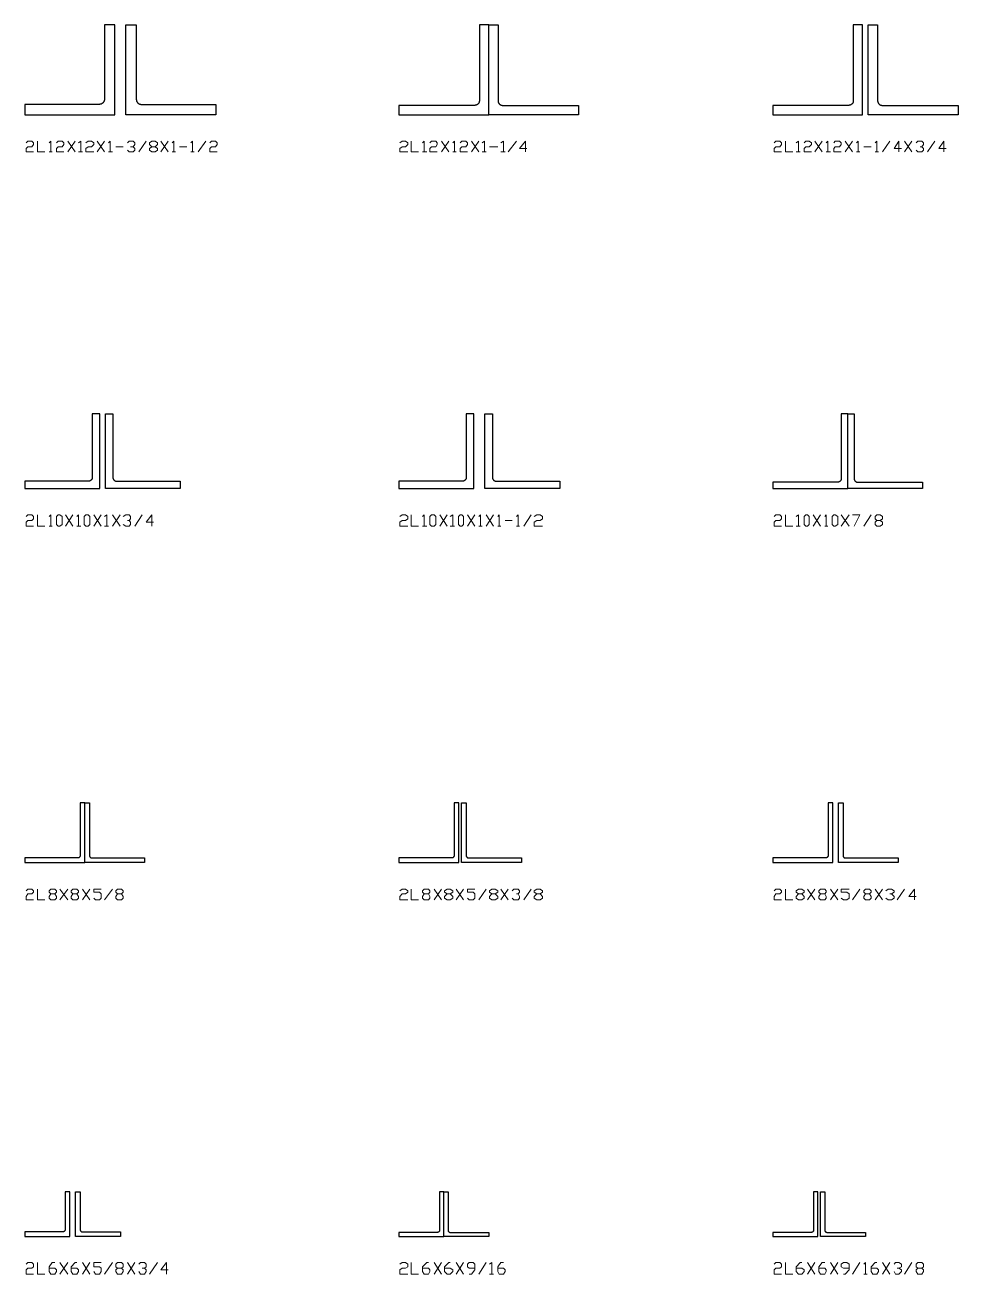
# Model space of a CAD drawing. Header units: inches. Extents: x 0 to 985, y -1555 to 12.
# Drawn here: x 100 to 224.8, y -155 to 12 of the extents above; entities that cross this region are included whole.
import ezdxf

# ---------------------------------------------------------------- set-up
doc = ezdxf.new("R2010")
doc.units = ezdxf.units.IN
doc.header["$MEASUREMENT"] = 0
doc.layers.add('AISC_STEEL', color=7, linetype='Continuous')

msp = doc.modelspace()

# ---------------------------------------------------------------- linework, layer by layer
at = {"color": 3, "lineweight": 0}
for points in [[(100.17, -3.76), (100.38, -3.54), (100.93, -3.54), (101.15, -3.76), (101.15, -3.97), (100.93, -4.3), (100.38, -4.3), (100.17, -4.52), (100.17, -4.96), (101.15, -4.96)], [(101.69, -3.54), (101.69, -4.96), (102.67, -4.96)], [(103.22, -3.76), (103.44, -3.54), (103.44, -4.96)], [(103.22, -4.96), (103.65, -4.96)], [(104.2, -3.76), (104.42, -3.54), (104.96, -3.54), (105.18, -3.76), (105.18, -3.97), (104.96, -4.3), (104.42, -4.3), (104.2, -4.52), (104.2, -4.96), (105.18, -4.96)], [(105.73, -4.96), (106.71, -3.54)], [(105.73, -3.54), (106.71, -4.96)], [(107.14, -3.76), (107.47, -3.54), (107.47, -4.96)], [(107.14, -4.96), (107.69, -4.96)], [(108.13, -3.76), (108.45, -3.54), (108.89, -3.54), (109.22, -3.76), (109.22, -3.97), (108.89, -4.3), (108.45, -4.3), (108.13, -4.52), (108.13, -4.96), (109.22, -4.96)], [(109.65, -4.96), (110.63, -3.54)], [(109.65, -3.54), (110.63, -4.96)], [(111.18, -3.76), (111.4, -3.54), (111.4, -4.96)], [(111.18, -4.96), (111.72, -4.96)], [(112.16, -4.3), (113.14, -4.3)], [(113.69, -3.76), (113.91, -3.54), (114.45, -3.54), (114.67, -3.76), (114.67, -3.97), (114.45, -4.3), (114.12, -4.3)], [(114.45, -4.3), (114.67, -4.52), (114.67, -4.74), (114.45, -4.96), (113.91, -4.96), (113.69, -4.74)], [(115.21, -4.96), (116.2, -3.54)], [(117.4, -4.3), (117.72, -4.52), (117.72, -4.74), (117.4, -4.96), (116.96, -4.96), (116.63, -4.74), (116.63, -4.52), (116.96, -4.3), (117.4, -4.3), (117.72, -3.97), (117.72, -3.76), (117.4, -3.54), (116.96, -3.54), (116.63, -3.76), (116.63, -3.97), (116.96, -4.3)], [(118.16, -4.96), (119.14, -3.54)], [(118.16, -3.54), (119.14, -4.96)], [(119.69, -3.76), (119.9, -3.54), (119.9, -4.96)], [(119.69, -4.96), (120.12, -4.96)], [(120.67, -4.3), (121.65, -4.3)], [(122.19, -3.76), (122.41, -3.54), (122.41, -4.96)], [(122.19, -4.96), (122.63, -4.96)], [(123.17, -4.96), (124.16, -3.54)], [(124.7, -3.76), (124.92, -3.54), (125.46, -3.54), (125.68, -3.76), (125.68, -3.97), (125.46, -4.3), (124.92, -4.3), (124.7, -4.52), (124.7, -4.96), (125.68, -4.96)], [(150.11, -3.76), (150.44, -3.54), (150.87, -3.54), (151.2, -3.76), (151.2, -3.97), (150.87, -4.3), (150.44, -4.3), (150.11, -4.52), (150.11, -4.96), (151.2, -4.96)], [(151.64, -3.54), (151.64, -4.96), (152.62, -4.96)], [(153.16, -3.76), (153.38, -3.54), (153.38, -4.96)], [(153.16, -4.96), (153.71, -4.96)], [(154.15, -3.76), (154.36, -3.54), (154.91, -3.54), (155.13, -3.76), (155.13, -3.97), (154.91, -4.3), (154.36, -4.3), (154.15, -4.52), (154.15, -4.96), (155.13, -4.96)], [(155.67, -4.96), (156.65, -3.54)], [(155.67, -3.54), (156.65, -4.96)], [(157.2, -3.76), (157.42, -3.54), (157.42, -4.96)], [(157.2, -4.96), (157.64, -4.96)], [(158.18, -3.76), (158.4, -3.54), (158.94, -3.54), (159.16, -3.76), (159.16, -3.97), (158.94, -4.3), (158.4, -4.3), (158.18, -4.52), (158.18, -4.96), (159.16, -4.96)], [(159.71, -4.96), (160.69, -3.54)], [(159.71, -3.54), (160.69, -4.96)], [(161.12, -3.76), (161.45, -3.54), (161.45, -4.96)], [(161.12, -4.96), (161.67, -4.96)], [(162.11, -4.3), (163.2, -4.3)], [(163.63, -3.76), (163.96, -3.54), (163.96, -4.96)], [(163.63, -4.96), (164.18, -4.96)], [(164.61, -4.96), (165.7, -3.54)], [(167.12, -4.52), (166.14, -4.52), (166.9, -3.54), (166.9, -4.96)], [(200.17, -3.76), (200.38, -3.54), (200.93, -3.54), (201.15, -3.76), (201.15, -3.97), (200.93, -4.3), (200.38, -4.3), (200.17, -4.52), (200.17, -4.96), (201.15, -4.96)], [(201.69, -3.54), (201.69, -4.96), (202.67, -4.96)], [(203.11, -3.76), (203.44, -3.54), (203.44, -4.96)], [(203.11, -4.96), (203.65, -4.96)], [(204.2, -3.76), (204.42, -3.54), (204.85, -3.54), (205.18, -3.76), (205.18, -3.97), (204.85, -4.3), (204.42, -4.3), (204.2, -4.52), (204.2, -4.96), (205.18, -4.96)], [(205.62, -4.96), (206.6, -3.54)], [(205.62, -3.54), (206.6, -4.96)], [(207.14, -3.76), (207.36, -3.54), (207.36, -4.96)], [(207.14, -4.96), (207.69, -4.96)], [(208.13, -3.76), (208.34, -3.54), (208.89, -3.54), (209.11, -3.76), (209.11, -3.97), (208.89, -4.3), (208.34, -4.3), (208.13, -4.52), (208.13, -4.96), (209.11, -4.96)], [(209.65, -4.96), (210.63, -3.54)], [(209.65, -3.54), (210.63, -4.96)], [(211.18, -3.76), (211.4, -3.54), (211.4, -4.96)], [(211.18, -4.96), (211.62, -4.96)], [(212.16, -4.3), (213.14, -4.3)], [(213.69, -3.76), (213.91, -3.54), (213.91, -4.96)], [(213.69, -4.96), (214.12, -4.96)], [(214.67, -4.96), (215.65, -3.54)], [(217.18, -4.52), (216.2, -4.52), (216.85, -3.54), (216.85, -4.96)], [(217.61, -4.96), (218.59, -3.54)], [(217.61, -3.54), (218.59, -4.96)], [(219.14, -3.76), (219.36, -3.54), (219.9, -3.54), (220.12, -3.76), (220.12, -3.97), (219.9, -4.3), (219.69, -4.3)], [(219.9, -4.3), (220.12, -4.52), (220.12, -4.74), (219.9, -4.96), (219.36, -4.96), (219.14, -4.74)], [(220.67, -4.96), (221.65, -3.54)], [(223.17, -4.52), (222.19, -4.52), (222.85, -3.54), (222.85, -4.96)], [(100.17, -53.7), (100.38, -53.48), (100.93, -53.48), (101.15, -53.7), (101.15, -54.03), (100.93, -54.25), (100.38, -54.25), (100.17, -54.47), (100.17, -55.01), (101.15, -55.01)], [(101.69, -53.48), (101.69, -55.01), (102.67, -55.01)], [(103.22, -53.7), (103.44, -53.48), (103.44, -55.01)], [(103.22, -55.01), (103.65, -55.01)], [(105.4, -55.01), (106.38, -53.48)], [(105.4, -53.48), (106.38, -55.01)], [(106.93, -53.7), (107.14, -53.48), (107.14, -55.01)], [(106.93, -55.01), (107.47, -55.01)], [(109.22, -55.01), (110.2, -53.48)], [(109.22, -53.48), (110.2, -55.01)], [(110.63, -53.7), (110.96, -53.48), (110.96, -55.01)], [(110.63, -55.01), (111.18, -55.01)], [(111.72, -55.01), (112.71, -53.48)], [(111.72, -53.48), (112.71, -55.01)], [(113.14, -53.7), (113.47, -53.48), (113.91, -53.48), (114.12, -53.7), (114.12, -54.03), (113.91, -54.25), (113.69, -54.25)], [(113.91, -54.25), (114.12, -54.47), (114.12, -54.79), (113.91, -55.01), (113.47, -55.01), (113.14, -54.79)], [(114.67, -55.01), (115.65, -53.48)], [(117.18, -54.47), (116.2, -54.47), (116.96, -53.48), (116.96, -55.01)], [(150.11, -53.7), (150.44, -53.48), (150.87, -53.48), (151.2, -53.7), (151.2, -54.03), (150.87, -54.25), (150.44, -54.25), (150.11, -54.47), (150.11, -55.01), (151.2, -55.01)], [(151.64, -53.48), (151.64, -55.01), (152.62, -55.01)], [(153.16, -53.7), (153.38, -53.48), (153.38, -55.01)], [(153.16, -55.01), (153.71, -55.01)], [(155.45, -55.01), (156.44, -53.48)], [(155.45, -53.48), (156.44, -55.01)], [(156.87, -53.7), (157.2, -53.48), (157.2, -55.01)], [(156.87, -55.01), (157.42, -55.01)], [(159.16, -55.01), (160.14, -53.48)], [(159.16, -53.48), (160.14, -55.01)], [(160.69, -53.7), (160.91, -53.48), (160.91, -55.01)], [(160.69, -55.01), (161.12, -55.01)], [(161.67, -55.01), (162.65, -53.48)], [(161.67, -53.48), (162.65, -55.01)], [(163.2, -53.7), (163.41, -53.48), (163.41, -55.01)], [(163.2, -55.01), (163.63, -55.01)], [(164.18, -54.25), (165.16, -54.25)], [(165.7, -53.7), (165.92, -53.48), (165.92, -55.01)], [(165.7, -55.01), (166.14, -55.01)], [(166.69, -55.01), (167.67, -53.48)], [(168.1, -53.7), (168.43, -53.48), (168.87, -53.48), (169.19, -53.7), (169.19, -54.03), (168.87, -54.25), (168.43, -54.25), (168.1, -54.47), (168.1, -55.01), (169.19, -55.01)], [(200.17, -53.7), (200.38, -53.48), (200.93, -53.48), (201.15, -53.7), (201.15, -54.03), (200.93, -54.25), (200.38, -54.25), (200.17, -54.47), (200.17, -55.01), (201.15, -55.01)], [(201.69, -53.48), (201.69, -55.01), (202.67, -55.01)], [(203.11, -53.7), (203.44, -53.48), (203.44, -55.01)], [(203.11, -55.01), (203.65, -55.01)], [(205.4, -55.01), (206.38, -53.48)], [(205.4, -53.48), (206.38, -55.01)], [(206.93, -53.7), (207.14, -53.48), (207.14, -55.01)], [(206.93, -55.01), (207.36, -55.01)], [(209.11, -55.01), (210.2, -53.48)], [(209.11, -53.48), (210.2, -55.01)], [(210.63, -53.48), (211.62, -53.48), (210.85, -55.01)], [(212.16, -55.01), (213.14, -53.48)], [(214.34, -54.25), (214.67, -54.47), (214.67, -54.79), (214.34, -55.01), (213.91, -55.01), (213.69, -54.79), (213.69, -54.47), (213.91, -54.25), (214.34, -54.25), (214.67, -54.03), (214.67, -53.7), (214.34, -53.48), (213.91, -53.48), (213.69, -53.7), (213.69, -54.03), (213.91, -54.25)], [(100.17, -103.76), (100.38, -103.54), (100.93, -103.54), (101.15, -103.76), (101.15, -103.97), (100.93, -104.19), (100.38, -104.19), (100.17, -104.52), (100.17, -104.96), (101.15, -104.96)], [(101.69, -103.54), (101.69, -104.96), (102.67, -104.96)], [(103.98, -104.19), (104.2, -104.52), (104.2, -104.74), (103.98, -104.96), (103.44, -104.96), (103.22, -104.74), (103.22, -104.52), (103.44, -104.19), (103.98, -104.19), (104.2, -103.97), (104.2, -103.76), (103.98, -103.54), (103.44, -103.54), (103.22, -103.76), (103.22, -103.97), (103.44, -104.19)], [(104.64, -104.96), (105.73, -103.54)], [(104.64, -103.54), (105.73, -104.96)], [(106.93, -104.19), (107.14, -104.52), (107.14, -104.74), (106.93, -104.96), (106.38, -104.96), (106.16, -104.74), (106.16, -104.52), (106.38, -104.19), (106.93, -104.19), (107.14, -103.97), (107.14, -103.76), (106.93, -103.54), (106.38, -103.54), (106.16, -103.76), (106.16, -103.97), (106.38, -104.19)], [(107.69, -104.96), (108.67, -103.54)], [(107.69, -103.54), (108.67, -104.96)], [(109.22, -104.74), (109.43, -104.96), (109.98, -104.96), (110.2, -104.74), (110.2, -104.19), (109.98, -103.97), (109.22, -103.97), (109.22, -103.54), (110.2, -103.54)], [(110.63, -104.96), (111.72, -103.54)], [(112.92, -104.19), (113.14, -104.52), (113.14, -104.74), (112.92, -104.96), (112.38, -104.96), (112.16, -104.74), (112.16, -104.52), (112.38, -104.19), (112.92, -104.19), (113.14, -103.97), (113.14, -103.76), (112.92, -103.54), (112.38, -103.54), (112.16, -103.76), (112.16, -103.97), (112.38, -104.19)], [(150.11, -103.76), (150.44, -103.54), (150.87, -103.54), (151.2, -103.76), (151.2, -103.97), (150.87, -104.19), (150.44, -104.19), (150.11, -104.52), (150.11, -104.96), (151.2, -104.96)], [(151.64, -103.54), (151.64, -104.96), (152.62, -104.96)], [(153.93, -104.19), (154.15, -104.52), (154.15, -104.74), (153.93, -104.96), (153.38, -104.96), (153.16, -104.74), (153.16, -104.52), (153.38, -104.19), (153.93, -104.19), (154.15, -103.97), (154.15, -103.76), (153.93, -103.54), (153.38, -103.54), (153.16, -103.76), (153.16, -103.97), (153.38, -104.19)], [(154.69, -104.96), (155.67, -103.54)], [(154.69, -103.54), (155.67, -104.96)], [(156.87, -104.19), (157.2, -104.52), (157.2, -104.74), (156.87, -104.96), (156.44, -104.96), (156.11, -104.74), (156.11, -104.52), (156.44, -104.19), (156.87, -104.19), (157.2, -103.97), (157.2, -103.76), (156.87, -103.54), (156.44, -103.54), (156.11, -103.76), (156.11, -103.97), (156.44, -104.19)], [(157.64, -104.96), (158.62, -103.54)], [(157.64, -103.54), (158.62, -104.96)], [(159.16, -104.74), (159.38, -104.96), (159.93, -104.96), (160.14, -104.74), (160.14, -104.19), (159.93, -103.97), (159.16, -103.97), (159.16, -103.54), (160.14, -103.54)], [(160.69, -104.96), (161.67, -103.54)], [(162.87, -104.19), (163.2, -104.52), (163.2, -104.74), (162.87, -104.96), (162.43, -104.96), (162.11, -104.74), (162.11, -104.52), (162.43, -104.19), (162.87, -104.19), (163.2, -103.97), (163.2, -103.76), (162.87, -103.54), (162.43, -103.54), (162.11, -103.76), (162.11, -103.97), (162.43, -104.19)], [(163.63, -104.96), (164.61, -103.54)], [(163.63, -103.54), (164.61, -104.96)], [(165.16, -103.76), (165.38, -103.54), (165.92, -103.54), (166.14, -103.76), (166.14, -103.97), (165.92, -104.19), (165.7, -104.19)], [(166.69, -104.96), (167.67, -103.54)], [(168.87, -104.19), (169.19, -104.52), (169.19, -104.74), (168.87, -104.96), (168.43, -104.96), (168.1, -104.74), (168.1, -104.52), (168.43, -104.19), (168.87, -104.19), (169.19, -103.97), (169.19, -103.76), (168.87, -103.54), (168.43, -103.54), (168.1, -103.76), (168.1, -103.97), (168.43, -104.19)], [(200.17, -103.76), (200.38, -103.54), (200.93, -103.54), (201.15, -103.76), (201.15, -103.97), (200.93, -104.19), (200.38, -104.19), (200.17, -104.52), (200.17, -104.96), (201.15, -104.96)], [(201.69, -103.54), (201.69, -104.96), (202.67, -104.96)], [(203.87, -104.19), (204.2, -104.52), (204.2, -104.74), (203.87, -104.96), (203.44, -104.96), (203.11, -104.74), (203.11, -104.52), (203.44, -104.19), (203.87, -104.19), (204.2, -103.97), (204.2, -103.76), (203.87, -103.54), (203.44, -103.54), (203.11, -103.76), (203.11, -103.97), (203.44, -104.19)], [(204.64, -104.96), (205.62, -103.54)], [(204.64, -103.54), (205.62, -104.96)], [(206.93, -104.19), (207.14, -104.52), (207.14, -104.74), (206.93, -104.96), (206.38, -104.96), (206.16, -104.74), (206.16, -104.52), (206.38, -104.19), (206.93, -104.19), (207.14, -103.97), (207.14, -103.76), (206.93, -103.54), (206.38, -103.54), (206.16, -103.76), (206.16, -103.97), (206.38, -104.19)], [(207.69, -104.96), (208.67, -103.54)], [(207.69, -103.54), (208.67, -104.96)], [(209.11, -104.74), (209.43, -104.96), (209.87, -104.96), (210.2, -104.74), (210.2, -104.19), (209.87, -103.97), (209.11, -103.97), (209.11, -103.54), (210.2, -103.54)], [(210.63, -104.96), (211.62, -103.54)], [(212.92, -104.19), (213.14, -104.52), (213.14, -104.74), (212.92, -104.96), (212.38, -104.96), (212.16, -104.74), (212.16, -104.52), (212.38, -104.19), (212.92, -104.19), (213.14, -103.97), (213.14, -103.76), (212.92, -103.54), (212.38, -103.54), (212.16, -103.76), (212.16, -103.97), (212.38, -104.19)], [(213.69, -104.96), (214.67, -103.54)], [(213.69, -103.54), (214.67, -104.96)], [(215.11, -103.76), (215.43, -103.54), (215.87, -103.54), (216.2, -103.76), (216.2, -103.97), (215.87, -104.19), (215.65, -104.19)], [(216.63, -104.96), (217.61, -103.54)], [(219.14, -104.52), (218.16, -104.52), (218.92, -103.54), (218.92, -104.96)], [(165.92, -104.19), (166.14, -104.52), (166.14, -104.74), (165.92, -104.96), (165.38, -104.96), (165.16, -104.74)], [(215.87, -104.19), (216.2, -104.52), (216.2, -104.74), (215.87, -104.96), (215.43, -104.96), (215.11, -104.74)], [(100.17, -153.7), (100.38, -153.48), (100.93, -153.48), (101.15, -153.7), (101.15, -154.03), (100.93, -154.25), (100.38, -154.25), (100.17, -154.47), (100.17, -155.01), (101.15, -155.01)], [(101.69, -153.48), (101.69, -155.01), (102.67, -155.01)], [(103.22, -154.25), (103.98, -154.25), (104.2, -154.47), (104.2, -154.68), (103.98, -155.01), (103.44, -155.01), (103.22, -154.68), (103.22, -154.03), (103.65, -153.48), (103.98, -153.48)], [(104.64, -155.01), (105.73, -153.48)], [(104.64, -153.48), (105.73, -155.01)], [(106.16, -154.25), (106.93, -154.25), (107.14, -154.47), (107.14, -154.68), (106.93, -155.01), (106.38, -155.01), (106.16, -154.68), (106.16, -154.03), (106.71, -153.48), (106.93, -153.48)], [(107.69, -155.01), (108.67, -153.48)], [(107.69, -153.48), (108.67, -155.01)], [(109.22, -154.68), (109.43, -155.01), (109.98, -155.01), (110.2, -154.68), (110.2, -154.25), (109.98, -154.03), (109.22, -154.03), (109.22, -153.48), (110.2, -153.48)], [(110.63, -155.01), (111.72, -153.48)], [(112.92, -154.25), (113.14, -154.47), (113.14, -154.68), (112.92, -155.01), (112.38, -155.01), (112.16, -154.68), (112.16, -154.47), (112.38, -154.25), (112.92, -154.25), (113.14, -154.03), (113.14, -153.7), (112.92, -153.48), (112.38, -153.48), (112.16, -153.7), (112.16, -154.03), (112.38, -154.25)], [(113.69, -155.01), (114.67, -153.48)], [(113.69, -153.48), (114.67, -155.01)], [(115.21, -153.7), (115.43, -153.48), (115.98, -153.48), (116.2, -153.7), (116.2, -154.03), (115.98, -154.25), (115.65, -154.25)], [(116.63, -155.01), (117.72, -153.48)], [(119.14, -154.47), (118.16, -154.47), (118.92, -153.48), (118.92, -155.01)], [(150.11, -153.7), (150.44, -153.48), (150.87, -153.48), (151.2, -153.7), (151.2, -154.03), (150.87, -154.25), (150.44, -154.25), (150.11, -154.47), (150.11, -155.01), (151.2, -155.01)], [(151.64, -153.48), (151.64, -155.01), (152.62, -155.01)], [(153.16, -154.25), (153.93, -154.25), (154.15, -154.47), (154.15, -154.68), (153.93, -155.01), (153.38, -155.01), (153.16, -154.68), (153.16, -154.03), (153.71, -153.48), (153.93, -153.48)], [(154.69, -155.01), (155.67, -153.48)], [(154.69, -153.48), (155.67, -155.01)], [(156.11, -154.25), (156.87, -154.25), (157.2, -154.47), (157.2, -154.68), (156.87, -155.01), (156.44, -155.01), (156.11, -154.68), (156.11, -154.03), (156.65, -153.48), (156.87, -153.48)], [(157.64, -155.01), (158.62, -153.48)], [(157.64, -153.48), (158.62, -155.01)], [(159.38, -155.01), (159.71, -155.01), (160.14, -154.47), (160.14, -153.7), (159.93, -153.48), (159.38, -153.48), (159.16, -153.7), (159.16, -154.03), (159.38, -154.25), (160.14, -154.25)], [(160.69, -155.01), (161.67, -153.48)], [(162.11, -153.7), (162.43, -153.48), (162.43, -155.01)], [(163.2, -154.25), (163.96, -154.25), (164.18, -154.47), (164.18, -154.68), (163.96, -155.01), (163.41, -155.01), (163.2, -154.68), (163.2, -154.03), (163.63, -153.48), (163.96, -153.48)], [(200.17, -153.7), (200.38, -153.48), (200.93, -153.48), (201.15, -153.7), (201.15, -154.03), (200.93, -154.25), (200.38, -154.25), (200.17, -154.47), (200.17, -155.01), (201.15, -155.01)], [(201.69, -153.48), (201.69, -155.01), (202.67, -155.01)], [(203.11, -154.25), (203.87, -154.25), (204.2, -154.47), (204.2, -154.68), (203.87, -155.01), (203.44, -155.01), (203.11, -154.68), (203.11, -154.03), (203.65, -153.48), (203.87, -153.48)], [(204.64, -155.01), (205.62, -153.48)], [(204.64, -153.48), (205.62, -155.01)], [(206.16, -154.25), (206.93, -154.25), (207.14, -154.47), (207.14, -154.68), (206.93, -155.01), (206.38, -155.01), (206.16, -154.68), (206.16, -154.03), (206.6, -153.48), (206.93, -153.48)], [(207.69, -155.01), (208.67, -153.48)], [(207.69, -153.48), (208.67, -155.01)], [(209.43, -155.01), (209.65, -155.01), (210.2, -154.47), (210.2, -153.7), (209.87, -153.48), (209.43, -153.48), (209.11, -153.7), (209.11, -154.03), (209.43, -154.25), (210.2, -154.25)], [(210.63, -155.01), (211.62, -153.48)], [(212.16, -153.7), (212.38, -153.48), (212.38, -155.01)], [(213.14, -154.25), (213.91, -154.25), (214.12, -154.47), (214.12, -154.68), (213.91, -155.01), (213.36, -155.01), (213.14, -154.68), (213.14, -154.03), (213.69, -153.48), (213.91, -153.48)], [(214.67, -155.01), (215.65, -153.48)], [(214.67, -153.48), (215.65, -155.01)], [(216.2, -153.7), (216.41, -153.48), (216.85, -153.48), (217.18, -153.7), (217.18, -154.03), (216.85, -154.25), (216.63, -154.25)], [(217.61, -155.01), (218.59, -153.48)], [(219.9, -154.25), (220.12, -154.47), (220.12, -154.68), (219.9, -155.01), (219.36, -155.01), (219.14, -154.68), (219.14, -154.47), (219.36, -154.25), (219.9, -154.25), (220.12, -154.03), (220.12, -153.7), (219.9, -153.48), (219.36, -153.48), (219.14, -153.7), (219.14, -154.03), (219.36, -154.25)], [(115.98, -154.25), (116.2, -154.47), (116.2, -154.68), (115.98, -155.01), (115.43, -155.01), (115.21, -154.68)], [(162.11, -155.01), (162.65, -155.01)], [(212.16, -155.01), (212.6, -155.01)], [(216.85, -154.25), (217.18, -154.47), (217.18, -154.68), (216.85, -155.01), (216.41, -155.01), (216.2, -154.68)]]:
    msp.add_lwpolyline(points, dxfattribs=at)
for points in [[(104.42, -55.01), (104.2, -54.79), (104.2, -53.7), (104.42, -53.48), (104.64, -53.48), (104.96, -53.7), (104.96, -54.79), (104.64, -55.01), (104.42, -55.01)], [(108.13, -55.01), (107.91, -54.79), (107.91, -53.7), (108.13, -53.48), (108.45, -53.48), (108.67, -53.7), (108.67, -54.79), (108.45, -55.01), (108.13, -55.01)], [(154.36, -55.01), (154.15, -54.79), (154.15, -53.7), (154.36, -53.48), (154.69, -53.48), (154.91, -53.7), (154.91, -54.79), (154.69, -55.01), (154.36, -55.01)], [(158.18, -55.01), (157.96, -54.79), (157.96, -53.7), (158.18, -53.48), (158.4, -53.48), (158.62, -53.7), (158.62, -54.79), (158.4, -55.01), (158.18, -55.01)], [(204.42, -55.01), (204.2, -54.79), (204.2, -53.7), (204.42, -53.48), (204.64, -53.48), (204.85, -53.7), (204.85, -54.79), (204.64, -55.01), (204.42, -55.01)], [(208.13, -55.01), (207.91, -54.79), (207.91, -53.7), (208.13, -53.48), (208.34, -53.48), (208.67, -53.7), (208.67, -54.79), (208.34, -55.01), (208.13, -55.01)]]:
    msp.add_lwpolyline(points, close=True, dxfattribs=at)
at = {"layer": 'AISC_STEEL'}
for points in [[(100, 0), (112, 0), (112, 12), (110.62, 12), (110.62, 2.07), (110.62, 2.04), (110.62, 2.01), (110.61, 1.98), (110.61, 1.95), (110.6, 1.92), (110.6, 1.9), (110.59, 1.87), (110.58, 1.84), (110.57, 1.81), (110.56, 1.79), (110.55, 1.76), (110.53, 1.73), (110.52, 1.71), (110.5, 1.68), (110.48, 1.66), (110.47, 1.64), (110.45, 1.61), (110.43, 1.59), (110.41, 1.57), (110.39, 1.55), (110.36, 1.53), (110.34, 1.52), (110.32, 1.5), (110.29, 1.48), (110.27, 1.47), (110.24, 1.45), (110.21, 1.44), (110.19, 1.43), (110.16, 1.42), (110.13, 1.41), (110.1, 1.4), (110.08, 1.4), (110.05, 1.39), (110.02, 1.39), (109.99, 1.38), (109.96, 1.38), (109.93, 1.38), (100, 1.38)], [(125.5, 0), (113.5, 0), (113.5, 12), (114.88, 12), (114.88, 2.07), (114.88, 2.04), (114.88, 2.01), (114.89, 1.98), (114.89, 1.95), (114.9, 1.92), (114.9, 1.9), (114.91, 1.87), (114.92, 1.84), (114.93, 1.81), (114.94, 1.79), (114.95, 1.76), (114.97, 1.73), (114.98, 1.71), (115, 1.68), (115.02, 1.66), (115.03, 1.64), (115.05, 1.61), (115.07, 1.59), (115.09, 1.57), (115.11, 1.55), (115.14, 1.53), (115.16, 1.52), (115.18, 1.5), (115.21, 1.48), (115.23, 1.47), (115.26, 1.45), (115.29, 1.44), (115.31, 1.43), (115.34, 1.42), (115.37, 1.41), (115.4, 1.4), (115.42, 1.4), (115.45, 1.39), (115.48, 1.39), (115.51, 1.38), (115.54, 1.38), (115.57, 1.38), (125.5, 1.38)], [(150, 0), (162, 0), (162, 12), (160.75, 12), (160.75, 1.88), (160.75, 1.85), (160.75, 1.82), (160.74, 1.79), (160.74, 1.76), (160.73, 1.73), (160.72, 1.7), (160.72, 1.67), (160.71, 1.64), (160.69, 1.62), (160.68, 1.59), (160.67, 1.56), (160.65, 1.54), (160.63, 1.51), (160.62, 1.49), (160.6, 1.47), (160.58, 1.44), (160.56, 1.42), (160.53, 1.4), (160.51, 1.38), (160.49, 1.37), (160.46, 1.35), (160.44, 1.33), (160.41, 1.32), (160.38, 1.31), (160.36, 1.29), (160.33, 1.28), (160.3, 1.28), (160.27, 1.27), (160.24, 1.26), (160.21, 1.26), (160.18, 1.25), (160.15, 1.25), (160.12, 1.25), (150, 1.25)], [(174, 0), (162, 0), (162, 12), (163.25, 12), (163.25, 1.88), (163.25, 1.85), (163.25, 1.82), (163.26, 1.79), (163.26, 1.76), (163.27, 1.73), (163.28, 1.7), (163.28, 1.67), (163.29, 1.64), (163.31, 1.62), (163.32, 1.59), (163.33, 1.56), (163.35, 1.54), (163.37, 1.51), (163.38, 1.49), (163.4, 1.47), (163.42, 1.44), (163.44, 1.42), (163.47, 1.4), (163.49, 1.38), (163.51, 1.37), (163.54, 1.35), (163.56, 1.33), (163.59, 1.32), (163.62, 1.31), (163.64, 1.29), (163.67, 1.28), (163.7, 1.28), (163.73, 1.27), (163.76, 1.26), (163.79, 1.26), (163.82, 1.25), (163.85, 1.25), (163.88, 1.25), (174, 1.25)], [(200, 0), (212, 0), (212, 12), (210.75, 12), (210.75, 1.88), (210.75, 1.85), (210.75, 1.82), (210.74, 1.79), (210.74, 1.76), (210.73, 1.73), (210.72, 1.7), (210.72, 1.67), (210.71, 1.64), (210.69, 1.62), (210.68, 1.59), (210.67, 1.56), (210.65, 1.54), (210.63, 1.51), (210.62, 1.49), (210.6, 1.47), (210.58, 1.44), (210.56, 1.42), (210.53, 1.4), (210.51, 1.38), (210.49, 1.37), (210.46, 1.35), (210.44, 1.33), (210.41, 1.32), (210.38, 1.31), (210.36, 1.29), (210.33, 1.28), (210.3, 1.28), (210.27, 1.27), (210.24, 1.26), (210.21, 1.26), (210.18, 1.25), (210.15, 1.25), (210.12, 1.25), (200, 1.25)], [(224.75, 0), (212.75, 0), (212.75, 12), (214, 12), (214, 1.88), (214, 1.85), (214, 1.82), (214.01, 1.79), (214.01, 1.76), (214.02, 1.73), (214.03, 1.7), (214.03, 1.67), (214.04, 1.64), (214.06, 1.62), (214.07, 1.59), (214.08, 1.56), (214.1, 1.54), (214.12, 1.51), (214.13, 1.49), (214.15, 1.47), (214.17, 1.44), (214.19, 1.42), (214.22, 1.4), (214.24, 1.38), (214.26, 1.37), (214.29, 1.35), (214.31, 1.33), (214.34, 1.32), (214.37, 1.31), (214.39, 1.29), (214.42, 1.28), (214.45, 1.28), (214.48, 1.27), (214.51, 1.26), (214.54, 1.26), (214.57, 1.25), (214.6, 1.25), (214.62, 1.25), (224.75, 1.25)], [(100, -50), (110, -50), (110, -40), (109, -40), (109, -48.5), (109, -48.53), (109, -48.56), (108.99, -48.59), (108.99, -48.62), (108.98, -48.64), (108.97, -48.67), (108.96, -48.7), (108.95, -48.72), (108.93, -48.75), (108.92, -48.77), (108.9, -48.8), (108.88, -48.82), (108.86, -48.84), (108.84, -48.86), (108.82, -48.88), (108.8, -48.9), (108.77, -48.92), (108.75, -48.93), (108.72, -48.95), (108.7, -48.96), (108.67, -48.97), (108.64, -48.98), (108.62, -48.99), (108.59, -48.99), (108.56, -49), (108.53, -49), (108.5, -49), (100, -49)], [(120.75, -50), (110.75, -50), (110.75, -40), (111.75, -40), (111.75, -48.5), (111.75, -48.53), (111.75, -48.56), (111.76, -48.59), (111.76, -48.62), (111.77, -48.64), (111.78, -48.67), (111.79, -48.7), (111.8, -48.72), (111.82, -48.75), (111.83, -48.77), (111.85, -48.8), (111.87, -48.82), (111.89, -48.84), (111.91, -48.86), (111.93, -48.88), (111.95, -48.9), (111.98, -48.92), (112, -48.93), (112.03, -48.95), (112.05, -48.96), (112.08, -48.97), (112.11, -48.98), (112.13, -48.99), (112.16, -48.99), (112.19, -49), (112.22, -49), (112.25, -49), (120.75, -49)], [(150, -50), (160, -50), (160, -40), (159, -40), (159, -48.5), (159, -48.53), (159, -48.56), (158.99, -48.59), (158.99, -48.62), (158.98, -48.64), (158.97, -48.67), (158.96, -48.7), (158.95, -48.72), (158.93, -48.75), (158.92, -48.77), (158.9, -48.8), (158.88, -48.82), (158.86, -48.84), (158.84, -48.86), (158.82, -48.88), (158.8, -48.9), (158.77, -48.92), (158.75, -48.93), (158.72, -48.95), (158.7, -48.96), (158.67, -48.97), (158.64, -48.98), (158.62, -48.99), (158.59, -48.99), (158.56, -49), (158.53, -49), (158.5, -49), (150, -49)], [(171.5, -50), (161.5, -50), (161.5, -40), (162.5, -40), (162.5, -48.5), (162.5, -48.53), (162.5, -48.56), (162.51, -48.59), (162.51, -48.62), (162.52, -48.64), (162.53, -48.67), (162.54, -48.7), (162.55, -48.72), (162.57, -48.75), (162.58, -48.77), (162.6, -48.8), (162.62, -48.82), (162.64, -48.84), (162.66, -48.86), (162.68, -48.88), (162.7, -48.9), (162.73, -48.92), (162.75, -48.93), (162.78, -48.95), (162.8, -48.96), (162.83, -48.97), (162.86, -48.98), (162.88, -48.99), (162.91, -48.99), (162.94, -49), (162.97, -49), (163, -49), (171.5, -49)], [(200, -50), (210, -50), (210, -40), (209.12, -40), (209.12, -48.69), (209.12, -48.72), (209.12, -48.75), (209.12, -48.78), (209.11, -48.81), (209.1, -48.83), (209.09, -48.86), (209.08, -48.89), (209.06, -48.91), (209.04, -48.94), (209.03, -48.96), (209.01, -48.99), (208.99, -49.01), (208.96, -49.03), (208.94, -49.04), (208.91, -49.06), (208.89, -49.08), (208.86, -49.09), (208.83, -49.1), (208.81, -49.11), (208.78, -49.12), (208.75, -49.12), (208.72, -49.12), (208.69, -49.12), (200, -49.12)], [(220, -50), (210, -50), (210, -40), (210.88, -40), (210.88, -48.69), (210.88, -48.72), (210.88, -48.75), (210.88, -48.78), (210.89, -48.81), (210.9, -48.83), (210.91, -48.86), (210.92, -48.89), (210.94, -48.91), (210.96, -48.94), (210.97, -48.96), (210.99, -48.99), (211.01, -49.01), (211.04, -49.03), (211.06, -49.04), (211.09, -49.06), (211.11, -49.08), (211.14, -49.09), (211.17, -49.1), (211.19, -49.11), (211.22, -49.12), (211.25, -49.12), (211.28, -49.12), (211.31, -49.12), (220, -49.12)], [(100, -100), (108, -100), (108, -92), (107.38, -92), (107.38, -99.06), (107.37, -99.09), (107.37, -99.12), (107.36, -99.15), (107.35, -99.18), (107.34, -99.2), (107.33, -99.23), (107.31, -99.25), (107.29, -99.27), (107.27, -99.29), (107.25, -99.31), (107.23, -99.33), (107.2, -99.34), (107.18, -99.35), (107.15, -99.36), (107.12, -99.37), (107.09, -99.37), (107.06, -99.38), (100, -99.38)], [(116, -100), (108, -100), (108, -92), (108.62, -92), (108.62, -99.06), (108.63, -99.09), (108.63, -99.12), (108.64, -99.15), (108.65, -99.18), (108.66, -99.2), (108.67, -99.23), (108.69, -99.25), (108.71, -99.27), (108.73, -99.29), (108.75, -99.31), (108.77, -99.33), (108.8, -99.34), (108.82, -99.35), (108.85, -99.36), (108.88, -99.37), (108.91, -99.37), (108.94, -99.38), (116, -99.38)], [(150, -100), (158, -100), (158, -92), (157.38, -92), (157.38, -99.06), (157.37, -99.09), (157.37, -99.12), (157.36, -99.15), (157.35, -99.18), (157.34, -99.2), (157.33, -99.23), (157.31, -99.25), (157.29, -99.27), (157.27, -99.29), (157.25, -99.31), (157.23, -99.33), (157.2, -99.34), (157.18, -99.35), (157.15, -99.36), (157.12, -99.37), (157.09, -99.37), (157.06, -99.38), (150, -99.38)], [(166.38, -100), (158.38, -100), (158.38, -92), (159, -92), (159, -99.06), (159, -99.09), (159.01, -99.12), (159.01, -99.15), (159.02, -99.18), (159.03, -99.2), (159.05, -99.23), (159.06, -99.25), (159.08, -99.27), (159.1, -99.29), (159.12, -99.31), (159.15, -99.33), (159.17, -99.34), (159.2, -99.35), (159.23, -99.36), (159.26, -99.37), (159.28, -99.37), (159.31, -99.38), (166.38, -99.38)], [(200, -100), (208, -100), (208, -92), (207.38, -92), (207.38, -99.06), (207.37, -99.09), (207.37, -99.12), (207.36, -99.15), (207.35, -99.18), (207.34, -99.2), (207.33, -99.23), (207.31, -99.25), (207.29, -99.27), (207.27, -99.29), (207.25, -99.31), (207.23, -99.33), (207.2, -99.34), (207.18, -99.35), (207.15, -99.36), (207.12, -99.37), (207.09, -99.37), (207.06, -99.38), (200, -99.38)], [(216.75, -100), (208.75, -100), (208.75, -92), (209.38, -92), (209.38, -99.06), (209.38, -99.09), (209.38, -99.12), (209.39, -99.15), (209.4, -99.18), (209.41, -99.2), (209.42, -99.23), (209.44, -99.25), (209.46, -99.27), (209.48, -99.29), (209.5, -99.31), (209.52, -99.33), (209.55, -99.34), (209.57, -99.35), (209.6, -99.36), (209.63, -99.37), (209.66, -99.37), (209.69, -99.38), (216.75, -99.38)], [(100, -150), (106, -150), (106, -144), (105.38, -144), (105.38, -149.06), (105.37, -149.09), (105.37, -149.12), (105.36, -149.15), (105.35, -149.18), (105.34, -149.2), (105.33, -149.23), (105.31, -149.25), (105.29, -149.27), (105.27, -149.29), (105.25, -149.31), (105.23, -149.33), (105.2, -149.34), (105.18, -149.35), (105.15, -149.36), (105.12, -149.37), (105.09, -149.37), (105.06, -149.38), (100, -149.38)], [(112.75, -150), (106.75, -150), (106.75, -144), (107.38, -144), (107.38, -149.06), (107.38, -149.09), (107.38, -149.12), (107.39, -149.15), (107.4, -149.18), (107.41, -149.2), (107.42, -149.23), (107.44, -149.25), (107.46, -149.27), (107.48, -149.29), (107.5, -149.31), (107.52, -149.33), (107.55, -149.34), (107.57, -149.35), (107.6, -149.36), (107.63, -149.37), (107.66, -149.37), (107.69, -149.38), (112.75, -149.38)], [(150, -150), (156, -150), (156, -144), (155.44, -144), (155.44, -149.16), (155.44, -149.18), (155.43, -149.21), (155.42, -149.24), (155.41, -149.27), (155.4, -149.3), (155.38, -149.32), (155.36, -149.34), (155.34, -149.36), (155.32, -149.38), (155.3, -149.4), (155.27, -149.41), (155.24, -149.42), (155.21, -149.43), (155.18, -149.44), (155.16, -149.44), (150, -149.44)], [(162, -150), (156, -150), (156, -144), (156.56, -144), (156.56, -149.16), (156.56, -149.18), (156.57, -149.21), (156.58, -149.24), (156.59, -149.27), (156.6, -149.3), (156.62, -149.32), (156.64, -149.34), (156.66, -149.36), (156.68, -149.38), (156.7, -149.4), (156.73, -149.41), (156.76, -149.42), (156.79, -149.43), (156.82, -149.44), (156.84, -149.44), (162, -149.44)], [(200, -150), (206, -150), (206, -144), (205.44, -144), (205.44, -149.16), (205.44, -149.18), (205.43, -149.21), (205.42, -149.24), (205.41, -149.27), (205.4, -149.3), (205.38, -149.32), (205.36, -149.34), (205.34, -149.36), (205.32, -149.38), (205.3, -149.4), (205.27, -149.41), (205.24, -149.42), (205.21, -149.43), (205.18, -149.44), (205.16, -149.44), (200, -149.44)], [(212.38, -150), (206.38, -150), (206.38, -144), (206.94, -144), (206.94, -149.16), (206.94, -149.18), (206.94, -149.21), (206.95, -149.24), (206.96, -149.27), (206.98, -149.3), (206.99, -149.32), (207.01, -149.34), (207.03, -149.36), (207.05, -149.38), (207.08, -149.4), (207.11, -149.41), (207.13, -149.42), (207.16, -149.43), (207.19, -149.44), (207.22, -149.44), (212.38, -149.44)]]:
    msp.add_lwpolyline(points, close=True, dxfattribs=at)

doc.saveas('drawing.dxf')
